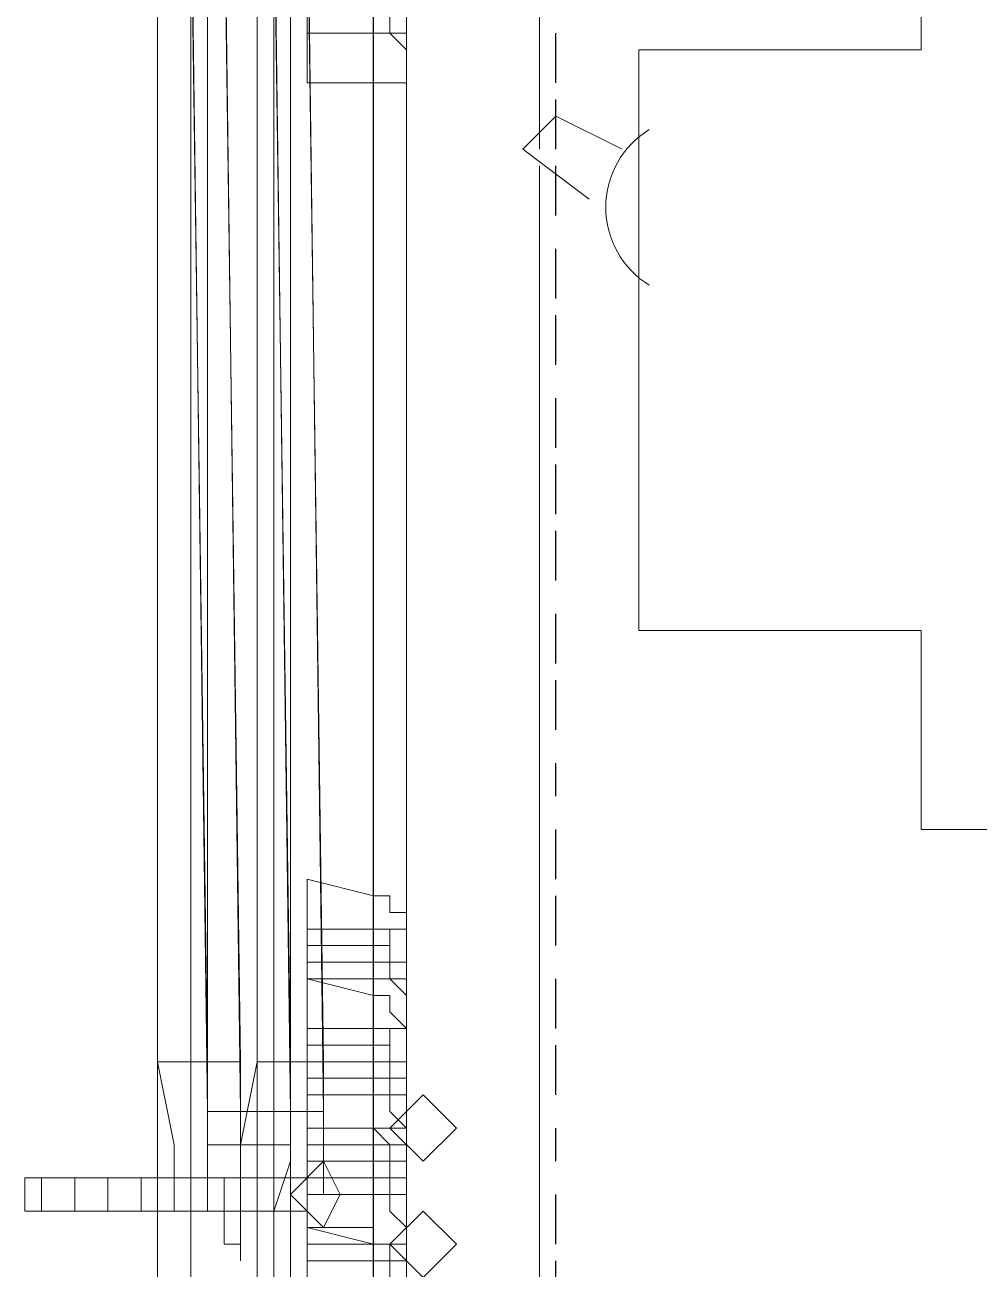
# Model space of a CAD drawing. Header units: millimetres. Extents: x 42 to 552, y 43 to 535.
# Drawn here: x 474.8596 to 474.9331, y 496.3146 to 496.4105 of the extents above; entities that cross this region are included whole.
import ezdxf

# ---------------------------------------------------------------- set-up
doc = ezdxf.new("R2010")
doc.units = ezdxf.units.MM
doc.header["$LTSCALE"] = 0.75
doc.header["$MEASUREMENT"] = 0
doc.layers.add('PDF_0', color=7, linetype='Continuous')
doc.layers.add('PDF_POSTE', color=7, linetype='Continuous')

msp = doc.modelspace()

# ---------------------------------------------------------------- linework, layer by layer
at = {"layer": 'PDF_0', "lineweight": 18}
for points in [[(474.886432, 497.29161), (474.886432, 496.777174), (474.886432, 496.775894), (474.886432, 496.262738), (474.886432, 496.261458)], [(474.904348, 496.760538), (474.904348, 496.732385), (474.899229, 496.732385), (474.899229, 496.400945)], [(474.886432, 496.755419), (474.886432, 496.306247)], [(474.876195, 496.75158), (474.876195, 496.75286), (474.877474, 496.749021), (474.877474, 496.742622), (474.877474, 496.275535), (474.877474, 496.269136), (474.876195, 496.266577), (474.869796, 496.266577), (474.871076, 496.265297)], [(474.869796, 496.321604), (474.869796, 496.749021), (474.871076, 496.749021)], [(474.877474, 496.742622), (474.878754, 496.742622), (474.878754, 496.275535), (474.877474, 496.275535)], [(474.871076, 496.436776), (474.871076, 496.429098), (474.871076, 496.436776), (474.871076, 496.429098), (474.871076, 496.426538), (474.869796, 496.42142), (474.869796, 496.370232), (474.869796, 496.330561), (474.871076, 496.324163), (474.871076, 496.321604), (474.876195, 496.321604), (474.876195, 496.324163), (474.877474, 496.330561), (474.877474, 496.381749), (474.877474, 496.42142), (474.876195, 496.426538), (474.876195, 496.429098)], [(474.876195, 496.426538), (474.873635, 496.427818), (474.873635, 496.426538), (474.872356, 496.426538), (474.872356, 496.425259), (474.872356, 496.423979), (474.873635, 496.326722), (474.873635, 496.325443), (474.873635, 496.324163), (474.876195, 496.324163), (474.877474, 496.330561), (474.877474, 496.381749), (474.877474, 496.42142), (474.876195, 496.426538), (474.876195, 496.429098), (474.874915, 496.429098), (474.874915, 496.436776)], [(474.871076, 496.319044), (474.865957, 496.319044), (474.860838, 496.319044), (474.859559, 496.319044), (474.859559, 496.321604), (474.860838, 496.321604), (474.865957, 496.321604), (474.871076, 496.321604), (474.871076, 496.324163), (474.869796, 496.330561), (474.873635, 496.330561), (474.873635, 496.329282), (474.873635, 496.326722), (474.873635, 496.325443), (474.873635, 496.324163), (474.873635, 496.322883), (474.873635, 496.321604), (474.873635, 496.322883), (474.873635, 496.324163), (474.873635, 496.325443), (474.873635, 496.326722), (474.873635, 496.329282), (474.873635, 496.330561), (474.872356, 496.42142)], [(474.869796, 496.42142), (474.869796, 496.370232), (474.869796, 496.330561)], [(474.886432, 496.406063), (474.881313, 496.406063), (474.881313, 496.409902), (474.886432, 496.409902), (474.881313, 496.409902)], [(474.905628, 496.400945), (474.900509, 496.403504), (474.897949, 496.400945), (474.903068, 496.397105)], [(474.899229, 496.399665), (474.899229, 496.307527)], [(474.881313, 496.33696), (474.881313, 496.333121), (474.886432, 496.333121)], [(474.886432, 496.329282), (474.881313, 496.329282), (474.881313, 496.325443), (474.886432, 496.325443)], [(474.881313, 496.328002), (474.886432, 496.328002)], [(474.859559, 496.321604), (474.859559, 496.319044)], [(474.860838, 496.321604), (474.860838, 496.319044)], [(474.865957, 496.321604), (474.865957, 496.319044)], [(474.886432, 496.321604), (474.881313, 496.321604), (474.881313, 496.317765), (474.886432, 496.316485)], [(474.881313, 496.320324), (474.886432, 496.320324)], [(474.869796, 496.319044), (474.869796, 496.29345), (474.869796, 496.292171), (474.869796, 496.289611), (474.869796, 496.292171)]]:
    msp.add_lwpolyline(points, dxfattribs=at)
at = {"layer": 'PDF_0', "lineweight": 0}
for points in [[(474.872356, 496.29473), (474.872356, 496.472607)], [(474.887712, 496.467488), (474.881313, 496.467488), (474.888992, 496.467488), (474.888992, 496.466209), (474.888992, 496.464929), (474.886432, 496.464929), (474.887712, 496.464929), (474.887712, 496.463649), (474.888992, 496.46237), (474.888992, 496.46109), (474.888992, 496.267857), (474.886432, 496.267857), (474.887712, 496.267857)], [(474.880034, 496.46237), (474.880034, 496.275535), (474.880034, 496.270416), (474.880034, 496.267857), (474.872356, 496.269136), (474.872356, 496.276814), (474.872356, 496.278094), (474.873635, 496.278094), (474.873635, 496.288332), (474.871076, 496.288332), (474.871076, 496.278094), (474.871076, 496.288332)], [(474.886432, 496.45981), (474.886432, 496.266577), (474.886432, 496.265297), (474.886432, 496.266577), (474.886432, 496.265297)], [(474.877474, 496.432937), (474.878754, 496.431657), (474.880034, 496.429098), (474.880034, 496.42142), (474.880034, 496.370232), (474.880034, 496.330561), (474.880034, 496.322883), (474.878754, 496.319044), (474.873635, 496.319044), (474.873635, 496.322883), (474.873635, 496.330561), (474.873635, 496.381749), (474.873635, 496.42142)], [(474.881313, 496.431657), (474.881313, 496.430377), (474.881313, 496.429098), (474.881313, 496.427818), (474.881313, 496.425259), (474.881313, 496.422699), (474.881313, 496.42142), (474.880034, 496.42142), (474.880034, 496.370232), (474.880034, 496.330561)], [(474.878754, 496.42142), (474.880034, 496.330561), (474.880034, 496.329282), (474.880034, 496.326722), (474.880034, 496.325443), (474.880034, 496.324163), (474.880034, 496.322883), (474.880034, 496.321604), (474.878754, 496.321604), (474.876195, 496.321604), (474.874915, 496.321604), (474.876195, 496.321604), (474.876195, 496.324163), (474.880034, 496.324163), (474.880034, 496.325443), (474.880034, 496.326722), (474.878754, 496.423979)], [(474.881313, 496.423979), (474.882593, 496.326722), (474.876195, 496.326722), (474.882593, 496.326722), (474.882593, 496.325443), (474.882593, 496.324163), (474.882593, 496.322883), (474.882593, 496.321604), (474.876195, 496.321604), (474.876195, 496.320324), (474.876195, 496.319044), (474.876195, 496.320324), (474.876195, 496.319044), (474.876195, 496.320324), (474.876195, 496.319044), (474.876195, 496.320324), (474.876195, 496.319044), (474.876195, 496.320324), (474.876195, 496.319044), (474.876195, 496.315205), (474.876195, 496.317765), (474.876195, 496.316485), (474.874915, 496.316485), (474.874915, 496.321604)], [(474.874915, 496.423979), (474.876195, 496.326722)], [(474.873635, 496.42142), (474.873635, 496.381749), (474.873635, 496.330561), (474.876195, 496.330561), (474.876195, 496.328002), (474.876195, 496.326722), (474.876195, 496.324163), (474.876195, 496.322883), (474.876195, 496.321604), (474.876195, 496.320324), (474.876195, 496.319044), (474.876195, 496.317765), (474.876195, 496.319044), (474.876195, 496.320324), (474.876195, 496.321604), (474.876195, 496.322883), (474.876195, 496.324163), (474.876195, 496.326722), (474.876195, 496.328002), (474.876195, 496.330561), (474.874915, 496.42142)], [(474.881313, 496.42142), (474.882593, 496.330561), (474.882593, 496.328002), (474.882593, 496.326722), (474.882593, 496.324163), (474.882593, 496.322883), (474.882593, 496.321604), (474.882593, 496.320324), (474.881313, 496.320324), (474.881313, 496.319044), (474.878754, 496.319044), (474.880034, 496.322883), (474.880034, 496.330561), (474.882593, 496.330561), (474.882593, 496.328002), (474.882593, 496.326722), (474.882593, 496.324163), (474.882593, 496.322883), (474.882593, 496.321604), (474.882593, 496.320324), (474.881313, 496.320324), (474.881313, 496.319044)], [(474.887712, 496.409902), (474.887712, 496.412462), (474.887712, 496.413741), (474.886432, 496.413741), (474.888992, 496.413741), (474.888992, 496.415021), (474.888992, 496.416301), (474.887712, 496.417581)], [(474.881313, 496.409902), (474.881313, 496.412462), (474.881313, 496.413741), (474.881313, 496.415021), (474.886432, 496.413741), (474.886432, 496.343358), (474.887712, 496.343358), (474.887712, 496.342079), (474.888992, 496.342079), (474.888992, 496.340799)], [(474.886432, 496.406063), (474.888992, 496.406063), (474.888992, 496.407343), (474.888992, 496.408623), (474.887712, 496.409902), (474.886432, 496.409902), (474.888992, 496.409902), (474.888992, 496.411182), (474.888992, 496.412462), (474.888992, 496.413741)], [(474.886432, 496.343358), (474.881313, 496.344638), (474.881313, 496.340799), (474.886432, 496.340799)], [(474.881313, 496.33824), (474.881313, 496.340799), (474.888992, 496.340799), (474.888992, 496.33824)], [(474.888992, 496.333121), (474.888992, 496.334401), (474.888992, 496.33568), (474.887712, 496.33696), (474.887712, 496.339519), (474.887712, 496.340799), (474.886432, 496.340799), (474.886432, 496.33568)], [(474.881313, 496.339519), (474.887712, 496.339519)], [(474.887712, 496.33696), (474.886432, 496.33696), (474.888992, 496.33696), (474.888992, 496.33824), (474.881313, 496.33824), (474.881313, 496.33696), (474.886432, 496.33568), (474.887712, 496.33568), (474.887712, 496.334401), (474.888992, 496.333121), (474.888992, 496.330561)], [(474.886432, 496.329282), (474.888992, 496.329282), (474.888992, 496.330561), (474.881313, 496.330561), (474.881313, 496.333121)], [(474.881313, 496.333121), (474.881313, 496.333121)], [(474.887712, 496.331841), (474.887712, 496.333121), (474.886432, 496.333121), (474.886432, 496.328002), (474.887712, 496.328002)], [(474.881313, 496.316485), (474.888992, 496.316485), (474.888992, 496.317765), (474.887712, 496.319044), (474.887712, 496.320324), (474.886432, 496.320324), (474.886432, 496.325443), (474.888992, 496.325443), (474.888992, 496.326722), (474.888992, 496.328002), (474.887712, 496.328002), (474.887712, 496.331841), (474.881313, 496.331841)], [(474.873635, 496.319044), (474.873635, 496.322883), (474.873635, 496.330561)], [(474.878754, 496.321604), (474.880034, 496.321604), (474.880034, 496.322883), (474.880034, 496.324163), (474.880034, 496.325443), (474.880034, 496.326722), (474.880034, 496.329282), (474.880034, 496.330561), (474.877474, 496.330561)], [(474.881313, 496.330561), (474.881313, 496.329282)], [(474.881313, 496.328002), (474.886432, 496.328002), (474.887712, 496.328002), (474.887712, 496.326722), (474.888992, 496.325443), (474.888992, 496.324163), (474.888992, 496.322883), (474.888992, 496.321604), (474.886432, 496.321604)], [(474.876195, 496.321604), (474.876195, 496.322883), (474.876195, 496.324163), (474.876195, 496.325443), (474.876195, 496.326722)], [(474.887712, 496.320324), (474.887712, 496.324163), (474.886432, 496.325443), (474.881313, 496.325443), (474.881313, 496.324163), (474.888992, 496.324163)], [(474.887712, 496.324163), (474.881313, 496.324163), (474.881313, 496.322883), (474.888992, 496.322883)], [(474.881313, 496.322883), (474.881313, 496.321604)], [(474.863398, 496.319044), (474.863398, 496.321604)], [(474.865957, 496.321604), (474.865957, 496.319044)], [(474.868516, 496.321604), (474.868516, 496.319044)], [(474.876195, 496.321604), (474.876195, 496.321604)], [(474.876195, 496.319044), (474.876195, 496.321604)], [(474.876195, 496.319044), (474.876195, 496.321604)], [(474.876195, 496.321604), (474.876195, 496.319044)], [(474.876195, 496.321604), (474.876195, 496.321604)], [(474.876195, 496.319044), (474.876195, 496.321604)], [(474.876195, 496.316485), (474.876195, 496.321604)], [(474.876195, 496.321604), (474.876195, 496.319044)], [(474.876195, 496.319044), (474.876195, 496.321604)], [(474.876195, 496.321604), (474.876195, 496.320324)], [(474.876195, 496.321604), (474.876195, 496.321604)], [(474.882593, 496.321604), (474.882593, 496.321604)], [(474.882593, 496.321604), (474.882593, 496.321604)], [(474.874915, 496.316485), (474.876195, 496.316485), (474.876195, 496.319044), (474.876195, 496.320324), (474.876195, 496.319044), (474.876195, 496.320324), (474.876195, 496.319044), (474.876195, 496.316485)], [(474.876195, 496.320324), (474.876195, 496.320324)], [(474.876195, 496.320324), (474.876195, 496.320324)], [(474.876195, 496.320324), (474.876195, 496.320324)], [(474.876195, 496.320324), (474.876195, 496.320324)], [(474.876195, 496.320324), (474.876195, 496.319044)], [(474.876195, 496.320324), (474.876195, 496.320324)], [(474.876195, 496.320324), (474.876195, 496.320324)], [(474.876195, 496.320324), (474.876195, 496.320324)], [(474.886432, 496.316485), (474.888992, 496.316485), (474.888992, 496.317765), (474.888992, 496.319044), (474.888992, 496.320324), (474.887712, 496.320324), (474.886432, 496.320324), (474.881313, 496.320324)], [(474.876195, 496.319044), (474.876195, 496.319044)], [(474.876195, 496.319044), (474.876195, 496.319044)], [(474.876195, 496.319044), (474.876195, 496.317765)], [(474.876195, 496.319044), (474.876195, 496.316485)], [(474.876195, 496.315205), (474.876195, 496.319044)], [(474.876195, 496.319044), (474.876195, 496.317765)], [(474.876195, 496.319044), (474.876195, 496.316485)], [(474.876195, 496.319044), (474.876195, 496.319044)], [(474.876195, 496.319044), (474.876195, 496.319044)], [(474.876195, 496.319044), (474.876195, 496.319044)], [(474.876195, 496.319044), (474.876195, 496.319044)], [(474.876195, 496.317765), (474.876195, 496.317765)], [(474.876195, 496.317765), (474.876195, 496.317765)], [(474.876195, 496.317765), (474.876195, 496.316485)], [(474.876195, 496.317765), (474.876195, 496.315205)], [(474.876195, 496.317765), (474.876195, 496.317765)], [(474.876195, 496.316485), (474.876195, 496.317765)], [(474.876195, 496.317765), (474.876195, 496.316485)], [(474.876195, 496.317765), (474.876195, 496.317765)], [(474.881313, 496.310086), (474.886432, 496.308807), (474.887712, 496.308807), (474.887712, 496.307527), (474.881313, 496.307527), (474.888992, 496.307527), (474.888992, 496.308807), (474.888992, 496.310086), (474.888992, 496.311366), (474.887712, 496.312646), (474.887712, 496.315205), (474.887712, 496.316485), (474.886432, 496.316485), (474.886432, 496.317765), (474.886432, 496.312646), (474.887712, 496.312646)], [(474.886432, 496.317765), (474.881313, 496.317765), (474.881313, 496.316485), (474.881313, 496.315205), (474.881313, 496.313925)], [(474.876195, 496.316485), (474.876195, 496.316485)], [(474.876195, 496.316485), (474.876195, 496.316485)], [(474.888992, 496.316485), (474.888992, 496.315205)], [(474.876195, 496.315205), (474.876195, 496.315205)], [(474.886432, 496.312646), (474.888992, 496.312646), (474.888992, 496.313925), (474.888992, 496.315205), (474.881313, 496.315205), (474.887712, 496.315205)]]:
    msp.add_lwpolyline(points, dxfattribs=at)
at = {"layer": 'PDF_0', "lineweight": 18}
for points in [[(474.969612, 496.406063), (474.970892, 496.408623), (474.970892, 496.422699), (474.961934, 496.422699), (474.955535, 496.423979), (474.928662, 496.423979), (474.928662, 496.408623), (474.906907, 496.408623), (474.906907, 496.363833), (474.928662, 496.363833), (474.928662, 496.348477), (474.955535, 496.348477), (474.961934, 496.351037), (474.970892, 496.351037), (474.970892, 496.370232), (474.967053, 496.370232), (474.967053, 496.368952), (474.965773, 496.368952), (474.965773, 496.406063)], [(474.886432, 496.33696), (474.881313, 496.33696)], [(474.890271, 496.322883), (474.887712, 496.325443), (474.890271, 496.328002), (474.892831, 496.325443)], [(474.877474, 496.326722), (474.873635, 496.326722)], [(474.882593, 496.317765), (474.880034, 496.320324), (474.882593, 496.322883), (474.883873, 496.320324)], [(474.873635, 496.319044), (474.871076, 496.319044), (474.871076, 496.321604), (474.873635, 496.321604)], [(474.890271, 496.313925), (474.887712, 496.316485), (474.890271, 496.319044), (474.892831, 496.316485)]]:
    msp.add_lwpolyline(points, close=True, dxfattribs=at)
at = {"layer": 'PDF_0', "lineweight": 0}
for points in [[(474.888992, 496.333121), (474.881313, 496.333121), (474.886432, 496.333121)], [(474.869796, 496.321604), (474.869796, 496.319044)], [(474.872356, 496.319044), (474.872356, 496.321604)], [(474.876195, 496.319044), (474.876195, 496.321604)], [(474.876195, 496.319044), (474.876195, 496.315205)], [(474.876195, 496.315205), (474.876195, 496.317765)], [(474.876195, 496.317765), (474.876195, 496.316485)]]:
    msp.add_lwpolyline(points, close=True, dxfattribs=at)
at = {"layer": 'PDF_0', "lineweight": 18}
msp.add_arc((474.911388, 496.396465), 0.00704, 121.51023, 238.48733, dxfattribs=at)
at = {"layer": 'PDF_POSTE', "lineweight": 25}
for points in [[(474.886432, 495.511559), (474.886432, 497.870031), (474.886432, 498.28849)], [(474.900509, 496.406063), (474.900509, 496.409902)], [(474.900509, 496.400945), (474.900509, 496.404784)], [(474.900509, 496.395826), (474.900509, 496.399665)], [(474.900509, 496.389427), (474.900509, 496.393266)], [(474.900509, 496.384309), (474.900509, 496.388148)], [(474.900509, 496.37791), (474.900509, 496.381749)], [(474.900509, 496.372791), (474.900509, 496.37663)], [(474.900509, 496.367673), (474.900509, 496.371512)], [(474.900509, 496.361274), (474.900509, 496.365113)], [(474.900509, 496.356155), (474.900509, 496.359994)], [(474.900509, 496.351037), (474.900509, 496.353596)], [(474.900509, 496.344638), (474.900509, 496.348477)], [(474.900509, 496.339519), (474.900509, 496.343358)], [(474.900509, 496.333121), (474.900509, 496.33696)], [(474.900509, 496.328002), (474.900509, 496.331841)], [(474.900509, 496.322883), (474.900509, 496.325443)], [(474.900509, 496.316485), (474.900509, 496.320324)], [(474.900509, 496.311366), (474.900509, 496.315205)]]:
    msp.add_lwpolyline(points, dxfattribs=at)

doc.saveas('drawing.dxf')
